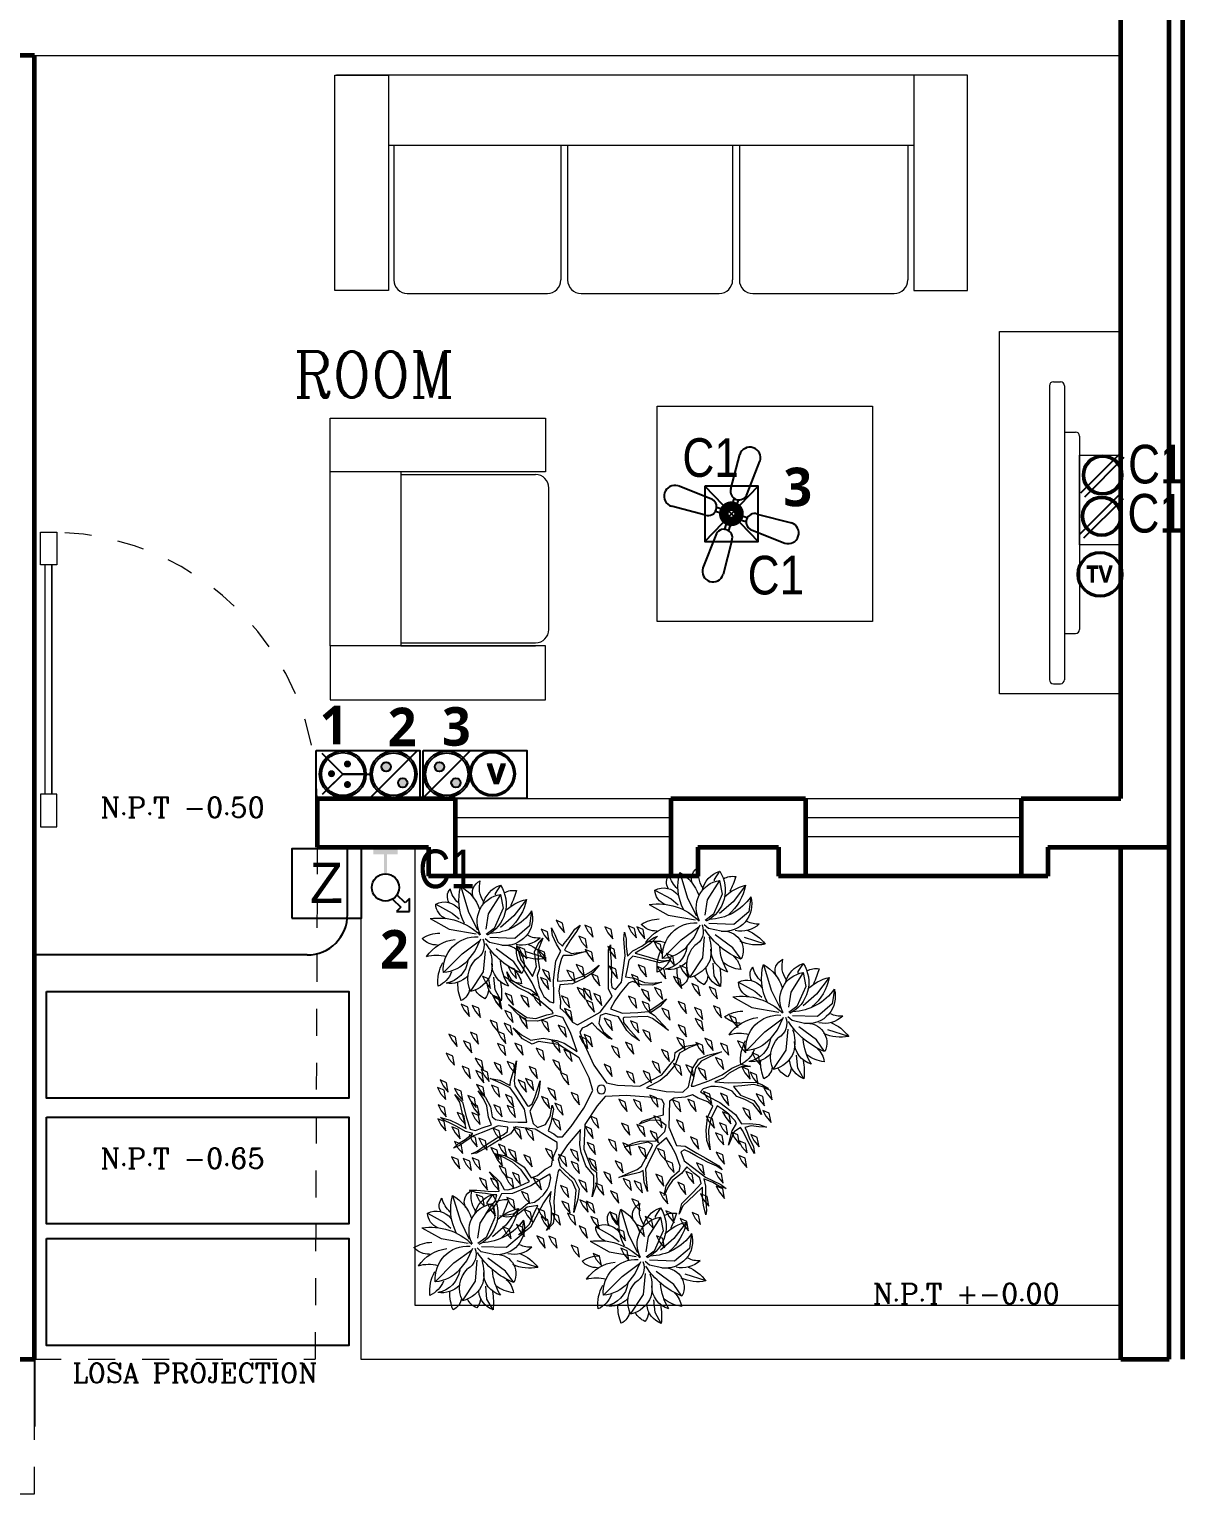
# Model space of a CAD drawing. Extents: x -111 to 1137, y -130 to 54.
# Drawn here: x 560.86 to 565.14, y -86.1 to -80.66 of the extents above; entities that cross this region are included whole.
import ezdxf
from ezdxf.enums import TextEntityAlignment as Align

# ---------------------------------------------------------------- set-up
doc = ezdxf.new("R2010")
doc.units = 0
doc.linetypes.add('DASHED2', pattern=[0.375, 0.25, -0.125])
doc.linetypes.add('HIDDEN', pattern=[0.375, 0.25, -0.125])
doc.layers.get('0').update_dxf_attribs({"lineweight": 0})
for name, color, linetype, lineweight in [('ARBOLES', 94, 'Continuous', 5), ('HID', 20, 'Continuous', 0), ('JARDIN', 3, 'Continuous', 0), ('Mobiliario', 1, 'Continuous', 13), ('Muro div', 150, 'Continuous', 18), ('muros', 5, 'Continuous', 60), ('MUROS BAJOS', 42, 'Continuous', 18), ('PUERTAS', 1, 'Continuous', 9), ('VENTANAS', 4, 'Continuous', 9)]:
    doc.layers.add(name, color=color, linetype=linetype, lineweight=lineweight)
for name, color, linetype in [('ELECTRICA', 3, 'Continuous'), ('Escaleras', 17, 'Continuous'), ('IL-PLAFOND', 10, 'Continuous'), ('TEXTO', 164, 'Continuous')]:
    doc.layers.add(name, color=color, linetype=linetype)
doc.styles.add('COMPLEX', font='complex.shx', dxfattribs={"height": 0.25})

# ---------------------------------------------------------------- blocks, each defined once
blk = doc.blocks.new('Arbp1')
at = {"color": 0}
for p, q in [((-0.34, 1.326), (0.008, 0.801)), ((0.318, 1.282), (0.286, 0.94)), ((0.482, 1.573), (0.318, 1.282)), ((-1.071, 0.819), (-0.568, 0.313)), ((0.008, 0.801), (0.058, 0.237)), ((1.039, 0.839), (0.818, 0.529)), ((-0.416, 0.497), (-0.226, 0.256)), ((0.818, 0.529), (0.343, 0.18)), ((1.685, 0.434), (1.128, 0.256)), ((-0.568, 0.313), (-0.1, -0.035)), ((-0.226, 0.256), (-0.062, -0.085)), ((0.166, 0.01), (0.05, -0.09)), ((0.501, 0.086), (0.166, 0.01)), ((-1.429, -0.63), (-0.916, -0.345)), ((-0.916, -0.345), (-0.188, -0.218)), ((-0.397, -0.807), (-0.157, -0.326)), ((0.128, -0.756), (0.065, -0.351)), ((0.293, -0.37), (0.075, -0.207)), ((0.843, -0.098), (0.172, -0.123)), ((0.533, -0.908), (0.293, -0.37)), ((0.824, -0.705), (0.463, -0.389)), ((1.242, -0.44), (0.843, -0.098)), ((-1.277, -1.022), (-0.84, -0.781)), ((-0.84, -0.781), (-0.65, -0.623)), ((0.463, -1.281), (0.128, -0.756)), ((1.16, -1.148), (0.824, -0.705)), ((1.299, -0.838), (1.242, -0.44)), ((-0.606, -1.496), (-0.397, -0.807)), ((0.463, -1.281), (0.533, -0.908)), ((0.318, -1.307), (0.318, -1.269)), ((0.463, -1.528), (0.318, -1.307))]:
    blk.add_line(p, q, dxfattribs=at)
for centre, radius, start, end in [((-0.152, 1.066), 1.068, 173.6145, 209.2154), ((-1.513, 0.539), 0.712, 21.303, 65.1296), ((0.475, 1.129), 1.155, 157.3939, 181.8645), ((-0.77, 1.209), 0.405, 6.5682, 63.7065), ((0.343, 0.994), 0.759, 154.1141, 223.5576), ((-0.512, 0.576), 0.769, 21.4667, 77.1074), ((0.265, 1.028), 0.54, 114.3119, 151.5503), ((-0.246, 1.259), 0.389, 2.0595, 42.0235), ((0.68, 1.021), 0.586, 109.7066, 174.946), ((0.858, 0.576), 0.629, 105.9729, 180.8659), ((-1.245, 1.392), 1.737, 349.6196, 5.9716), ((1.899, 0.409), 1.438, 147.5471, 176.2239), ((-0.189, 0.742), 0.885, 175.07, 273.3834), ((-1.15, -0.169), 0.991, 42.2277, 85.4292), ((-0.894, 0.451), 0.662, 44.4847, 99.0338), ((-1.118, 0.407), 0.708, 7.2938, 80.2697), ((1.819, -1.099), 2.089, 111.9097, 147.1184), ((-0.888, 0.597), 1.123, 341.7639, 13.4383), ((0.574, 0.603), 0.522, 262.0401, 26.8802), ((1.162, 0.111), 1.015, 97.6537, 126.4923), ((0.433, 1.199), 0.6, 312.3754, 352.118), ((-0.416, 0.084), 0.44, 337.0586, 61.7462), ((1.467, -0.642), 1.097, 78.5401, 114.3708), ((0.762, 1.126), 1.154, 292.5208, 323.1202), ((-1.244, -0.461), 0.54, 88.1586, 137.8273), ((-1.251, 1.242), 0.895, 252.2478, 286.3777), ((-0.633, 1), 1.08, 214.4537, 263.3463), ((0.593, -0.641), 0.732, 344.3826, 97.204), ((1.033, -0.643), 0.726, 47.1984, 102.0961), ((-1.148, 0.671), 0.915, 237.2203, 269.0906), ((-1.192, 0.909), 1.557, 261.2416, 315.0942), ((0.572, -0.552), 0.737, 151.2618, 261.515), ((-0.324, -1.019), 0.938, 327.0953, 63.0889), ((0.133, -1.651), 1.421, 34.8925, 87.8945), ((-0.234, -1.432), 1.423, 11.5068, 49.0692), ((1.47, -0.676), 0.568, 84.2671, 117.929), ((-0.842, -1.035), 0.435, 111.0384, 178.238), ((0.727, -1.126), 1.384, 152.9279, 195.5125), ((-1.046, -0.583), 0.496, 242.2497, 322.8041), ((-0.657, -1.226), 0.308, 147.3149, 220.5722), ((-0.142, -1.619), 0.772, 132.9991, 165.6347), ((-1.151, -0.532), 1.108, 299.4481, 341.5272), ((0.549, -1.461), 0.655, 145.6723, 196.0449), ((0.694, -0.843), 0.723, 192.7836, 251.4109), ((1.43, 0.027), 1.206, 225.4102, 257.0209), ((-1.97, -2.268), 2.997, 17.1765, 25.4965), ((0.052, -1.326), 0.343, 154.7951, 247.1735), ((0.808, -0.898), 0.492, 240.3475, 280.0283)]:
    blk.add_arc(centre, radius, start, end, dxfattribs=at)
blk = doc.blocks.new('ARBOL')
at = {"layer": 'JARDIN', "color": 8}
for points in [[(-0.077, 0.065), (-0.196, 0.011), (-0.449, -0.061), (-0.73, 0.014), (-0.913, 0.162), (-0.94, 0.237), (-1.063, 0.28), (-1.231, 0.273), (-1.106, 0.256), (-0.987, 0.218), (-0.906, 0.093), (-0.776, -0.004), (-0.694, -0.047), (-0.52, -0.094), (-0.737, -0.186), (-0.927, -0.239), (-1.003, -0.193), (-1.065, -0.057), (-1.095, 0.008), (-1.189, 0.101), (-1.308, 0.123), (-1.472, 0.126), (-1.335, 0.099), (-1.213, 0.071), (-1.132, 0.003), (-1.077, -0.121), (-1.038, -0.189), (-1.066, -0.197), (-1.252, -0.173), (-1.419, -0.138), (-1.546, -0.089), (-1.665, -0.067), (-1.767, -0.118), (-1.667, -0.094), (-1.618, -0.106), (-1.504, -0.14), (-1.426, -0.183), (-1.317, -0.202), (-1.317, -0.202), (-1.47, -0.249), (-1.787, -0.309), (-1.851, -0.351), (-1.914, -0.416), (-1.865, -0.387), (-1.757, -0.333), (-1.618, -0.318), (-1.521, -0.303), (-1.521, -0.303), (-1.577, -0.418), (-1.717, -0.515), (-1.759, -0.613), (-1.77, -0.693), (-1.7, -0.55), (-1.615, -0.48), (-1.532, -0.425), (-1.494, -0.351), (-1.434, -0.311), (-1.379, -0.279), (-1.311, -0.256), (-1.261, -0.243), (-1.165, -0.253), (-1.127, -0.278), (-1.206, -0.351), (-1.323, -0.452), (-1.472, -0.628), (-1.516, -0.751), (-1.613, -0.766), (-1.716, -0.801), (-1.792, -0.851), (-1.708, -0.829), (-1.62, -0.798), (-1.545, -0.8), (-1.555, -0.839), (-1.569, -0.929), (-1.594, -1.042), (-1.589, -1.121), (-1.562, -1.04), (-1.532, -0.908), (-1.511, -0.83), (-1.495, -0.788), (-1.41, -0.823), (-1.314, -0.96), (-1.391, -0.807), (-1.46, -0.735), (-1.449, -0.696), (-1.394, -0.607), (-1.331, -0.534), (-1.282, -0.481), (-1.178, -0.613), (-1.124, -0.739), (-1.1, -0.851), (-1.09, -0.968), (-1.076, -0.851), (-1.097, -0.731), (-1.141, -0.592), (-1.234, -0.473), (-1.187, -0.413), (-1.086, -0.347), (-1.028, -0.291), (-0.939, -0.3), (-0.81, -0.286), (-0.748, -0.308), (-0.677, -0.602), (-0.717, -0.83), (-0.813, -0.862), (-0.931, -0.97), (-1.021, -1.051), (-1.151, -1.171), (-1.176, -1.226), (-1.125, -1.172), (-1.028, -1.1), (-0.913, -1.001), (-0.85, -0.94), (-0.798, -0.902), (-0.75, -0.915), (-0.767, -1.027), (-0.857, -1.135), (-0.966, -1.268), (-1.123, -1.392), (-1.176, -1.449), (-1.106, -1.409), (-1.036, -1.349), (-0.944, -1.284), (-0.947, -1.37), (-0.919, -1.487), (-0.908, -1.557), (-0.895, -1.654), (-0.877, -1.701), (-0.872, -1.583), (-0.883, -1.492), (-0.909, -1.376), (-0.797, -1.442), (-0.636, -1.537), (-0.571, -1.622), (-0.629, -1.508), (-0.788, -1.408), (-0.903, -1.33), (-0.901, -1.263), (-0.848, -1.197), (-0.78, -1.103), (-0.703, -1.166), (-0.582, -1.222), (-0.515, -1.285), (-0.448, -1.371), (-0.497, -1.268), (-0.582, -1.18), (-0.687, -1.125), (-0.705, -1.077), (-0.686, -0.927), (-0.657, -0.82), (-0.624, -0.719), (-0.49, -0.788), (-0.374, -0.927), (-0.302, -1.025), (-0.282, -1.144), (-0.267, -1.283), (-0.252, -1.168), (-0.273, -1.033), (-0.224, -1.046), (-0.075, -1.049), (0.024, -1.05), (-0.098, -1.027), (-0.207, -1.006), (-0.263, -0.978), (-0.338, -0.89), (-0.441, -0.769), (-0.442, -0.754), (-0.403, -0.723), (-0.323, -0.718), (-0.117, -0.716), (-0.223, -0.693), (-0.308, -0.687), (-0.491, -0.725), (-0.531, -0.698), (-0.62, -0.643), (-0.649, -0.578), (-0.587, -0.502), (-0.482, -0.476), (-0.346, -0.494), (-0.386, -0.467), (-0.55, -0.449), (-0.647, -0.449), (-0.661, -0.377), (-0.682, -0.323), (-0.665, -0.268), (-0.519, -0.208), (-0.27, -0.13), (-0.026, -0.089), (0.088, -0.175), (0.277, -0.358), (0.353, -0.639), (0.316, -0.872), (0.265, -0.933), (0.289, -1.061), (0.379, -1.203), (0.332, -1.086), (0.304, -0.964), (0.373, -0.831), (0.392, -0.67), (0.388, -0.578), (0.341, -0.403), (0.53, -0.545), (0.671, -0.683), (0.668, -0.772), (0.582, -0.894), (0.54, -0.952), (0.507, -1.08), (0.548, -1.194), (0.627, -1.338), (0.582, -1.206), (0.545, -1.086), (0.564, -0.982), (0.643, -0.873), (0.682, -0.805), (0.703, -0.825), (0.776, -0.998), (0.829, -1.16), (0.85, -1.295), (0.891, -1.408), (0.985, -1.471), (0.915, -1.396), (0.901, -1.349), (0.874, -1.233), (0.872, -1.144), (0.833, -1.04), (0.833, -1.04), (0.951, -1.148), (1.162, -1.393), (1.229, -1.427), (1.317, -1.45), (1.268, -1.421), (1.167, -1.355), (1.085, -1.242), (1.023, -1.165), (1.023, -1.165), (1.15, -1.157), (1.305, -1.23), (1.41, -1.217), (1.485, -1.187), (1.327, -1.197), (1.223, -1.158), (1.134, -1.115), (1.051, -1.119), (0.986, -1.087), (0.931, -1.055), (0.877, -1.007), (0.841, -0.97), (0.802, -0.882), (0.805, -0.837), (0.907, -0.869), (1.053, -0.92), (1.28, -0.961), (1.408, -0.937), (1.47, -1.014), (1.552, -1.086), (1.633, -1.126), (1.572, -1.065), (1.501, -1.004), (1.465, -0.938), (1.504, -0.927), (1.589, -0.894), (1.699, -0.859), (1.765, -0.816), (1.681, -0.833), (1.552, -0.873), (1.474, -0.894), (1.429, -0.9), (1.418, -0.81), (1.488, -0.658), (1.394, -0.801), (1.366, -0.897), (1.327, -0.907), (1.223, -0.904), (1.128, -0.886), (1.058, -0.87), (1.12, -0.713), (1.202, -0.604), (1.287, -0.527), (1.384, -0.46), (1.275, -0.506), (1.182, -0.585), (1.083, -0.692), (1.027, -0.832), (0.951, -0.821), (0.844, -0.767), (0.766, -0.745), (0.729, -0.663), (0.653, -0.558), (0.641, -0.494), (0.86, -0.285), (1.078, -0.206), (1.153, -0.274), (1.306, -0.321), (1.421, -0.358), (1.589, -0.411), (1.65, -0.405), (1.578, -0.388), (1.466, -0.34), (1.323, -0.29), (1.239, -0.266), (1.18, -0.24), (1.167, -0.192), (1.273, -0.15), (1.411, -0.175), (1.581, -0.202), (1.767, -0.276), (1.843, -0.294), (1.773, -0.253), (1.687, -0.223), (1.584, -0.176), (1.66, -0.135), (1.748, -0.052), (1.803, -0.008), (1.88, 0.052), (1.912, 0.091), (1.807, 0.037), (1.734, -0.019), (1.646, -0.1), (1.648, 0.03), (1.649, 0.218), (1.69, 0.317), (1.62, 0.209), (1.614, 0.022), (1.603, -0.117), (1.544, -0.148), (1.461, -0.135), (1.345, -0.124), (1.362, -0.026), (1.35, 0.107), (1.37, 0.196), (1.412, 0.298), (1.347, 0.204), (1.313, 0.086), (1.318, -0.032), (1.286, -0.072), (1.146, -0.13), (1.039, -0.159), (0.935, -0.181), (0.928, -0.03), (0.99, 0.14), (1.038, 0.251), (1.132, 0.328), (1.245, 0.41), (1.137, 0.366), (1.031, 0.28), (1.018, 0.329), (0.946, 0.46), (0.897, 0.546), (0.938, 0.429), (0.975, 0.323), (0.979, 0.261), (0.94, 0.152), (0.887, 0.003), (0.874, -0.006), (0.827, 0.013), (0.783, 0.079), (0.678, 0.257), (0.712, 0.153), (0.749, 0.077), (0.873, -0.063), (0.87, -0.111), (0.867, -0.215), (0.826, -0.273), (0.728, -0.258), (0.653, -0.179), (0.601, -0.053), (0.598, -0.101), (0.664, -0.252), (0.713, -0.336), (0.657, -0.384), (0.621, -0.429), (0.565, -0.442), (0.44, -0.346), (0.247, -0.169), (0.1, 0.011), (0.108, 0.164), (0.171, 0.419), (0.377, 0.625), (0.597, 0.71), (0.675, 0.696), (0.774, 0.781), (0.853, 0.93), (0.774, 0.83), (0.682, 0.745), (0.533, 0.738), (0.384, 0.674), (0.306, 0.625), (0.179, 0.497), (0.207, 0.731), (0.257, 0.923), (0.335, 0.965), (0.484, 0.951), (0.555, 0.944), (0.682, 0.979), (0.76, 1.071), (0.845, 1.212), (0.753, 1.107), (0.668, 1.015), (0.569, 0.979), (0.434, 0.993), (0.356, 0.993), (0.363, 1.022), (0.477, 1.171), (0.59, 1.298), (0.696, 1.383), (0.774, 1.475), (0.782, 1.589), (0.752, 1.491), (0.718, 1.454), (0.631, 1.373), (0.555, 1.327), (0.484, 1.242), (0.484, 1.242), (0.519, 1.398), (0.625, 1.702), (0.622, 1.778), (0.597, 1.865), (0.597, 1.809), (0.59, 1.688), (0.533, 1.561), (0.498, 1.468), (0.498, 1.468), (0.427, 1.575), (0.413, 1.745), (0.349, 1.83), (0.285, 1.88), (0.373, 1.748), (0.391, 1.639), (0.398, 1.539), (0.443, 1.47), (0.448, 1.398), (0.448, 1.334), (0.434, 1.263), (0.42, 1.213), (0.363, 1.135), (0.323, 1.115), (0.299, 1.22), (0.27, 1.372), (0.193, 1.589), (0.108, 1.688), (0.143, 1.78), (0.164, 1.887), (0.159, 1.978), (0.136, 1.894), (0.119, 1.802), (0.079, 1.738), (0.051, 1.766), (-0.02, 1.823), (-0.105, 1.901), (-0.176, 1.936), (-0.119, 1.872), (-0.02, 1.78), (0.037, 1.724), (0.065, 1.688), (-0.007, 1.633), (-0.174, 1.618), (-0.003, 1.608), (0.093, 1.631), (0.122, 1.603), (0.171, 1.511), (0.204, 1.42), (0.225, 1.351), (0.058, 1.327), (-0.078, 1.343), (-0.187, 1.378), (-0.293, 1.428), (-0.199, 1.357), (-0.085, 1.316), (0.058, 1.284), (0.207, 1.305), (0.235, 1.234), (0.242, 1.114), (0.262, 1.036), (0.21, 0.963), (0.157, 0.845), (0.108, 0.802), (-0.183, 0.887), (-0.361, 1.036), (-0.339, 1.135), (-0.375, 1.291), (-0.4, 1.409), (-0.439, 1.582), (-0.474, 1.631), (-0.453, 1.561), (-0.439, 1.44), (-0.41, 1.291), (-0.389, 1.206), (-0.382, 1.142), (-0.417, 1.107), (-0.506, 1.178), (-0.554, 1.309), (-0.615, 1.47), (-0.644, 1.668), (-0.667, 1.743), (-0.667, 1.662), (-0.65, 1.572), (-0.64, 1.46), (-0.713, 1.505), (-0.829, 1.539), (-0.895, 1.565), (-0.985, 1.602), (-1.035, 1.61), (-0.935, 1.546), (-0.85, 1.511), (-0.737, 1.475), (-0.85, 1.412), (-1.013, 1.32), (-1.12, 1.305), (-0.991, 1.299), (-0.826, 1.387), (-0.701, 1.447), (-0.643, 1.411), (-0.613, 1.333), (-0.565, 1.227), (-0.659, 1.192), (-0.767, 1.115), (-0.855, 1.088), (-0.964, 1.074), (-0.85, 1.064), (-0.731, 1.094), (-0.631, 1.157), (-0.581, 1.149), (-0.46, 1.057), (-0.382, 0.979), (-0.311, 0.9), (-0.438, 0.819), (-0.616, 0.788), (-0.737, 0.774), (-0.85, 0.816), (-0.978, 0.873), (-0.886, 0.802), (-0.758, 0.752), (-0.793, 0.717), (-0.871, 0.589), (-0.921, 0.504), (-0.84, 0.598), (-0.767, 0.683), (-0.715, 0.717), (-0.602, 0.738), (-0.446, 0.767), (-0.432, 0.76), (-0.424, 0.71), (-0.46, 0.639), (-0.562, 0.459), (-0.488, 0.54), (-0.441, 0.61), (-0.382, 0.788), (-0.339, 0.809), (-0.247, 0.859), (-0.176, 0.852), (-0.141, 0.76), (-0.171, 0.655), (-0.254, 0.547), (-0.212, 0.568), (-0.114, 0.701), (-0.065, 0.785), (0.004, 0.761), (0.062, 0.752), (0.101, 0.71), (0.079, 0.554), (0.022, 0.299)], [(-0.294, 1.765), (-0.298, 1.876), (-0.23, 1.924), (-0.25, 1.848)], [(0.022, 1.893), (0.018, 2.004), (0.086, 2.052), (0.066, 1.976)], [(0.217, 1.829), (0.213, 1.94), (0.28, 1.988), (0.26, 1.912)], [(-0.884, 1.613), (-0.888, 1.725), (-0.82, 1.773), (-0.84, 1.697)], [(-0.788, 1.645), (-0.792, 1.757), (-0.725, 1.804), (-0.745, 1.729)], [(-0.517, 1.693), (-0.521, 1.805), (-0.454, 1.852), (-0.473, 1.777)], [(-0.198, 1.653), (-0.202, 1.765), (-0.134, 1.812), (-0.154, 1.737)], [(0.304, 1.605), (0.3, 1.717), (0.368, 1.765), (0.348, 1.689)], [(0.52, 1.685), (0.516, 1.797), (0.583, 1.844), (0.563, 1.769)], [(-1.044, 1.398), (-1.048, 1.51), (-0.98, 1.557), (-1, 1.482)], [(-0.501, 1.462), (-0.505, 1.573), (-0.438, 1.621), (-0.458, 1.546)], [(-0.238, 1.486), (-0.242, 1.597), (-0.174, 1.645), (-0.194, 1.569)], [(0.687, 1.486), (0.683, 1.597), (0.751, 1.645), (0.731, 1.569)], [(1.009, 1.44), (1.005, 1.552), (1.072, 1.6), (1.052, 1.524)], [(-1.155, 1.231), (-1.159, 1.342), (-1.092, 1.39), (-1.112, 1.314)], [(-0.469, 1.231), (-0.473, 1.342), (-0.406, 1.39), (-0.426, 1.314)], [(-0.095, 1.334), (-0.099, 1.446), (-0.031, 1.494), (-0.051, 1.418)], [(0.025, 1.295), (0.021, 1.406), (0.089, 1.454), (0.069, 1.378)], [(0.304, 1.366), (0.3, 1.478), (0.368, 1.526), (0.348, 1.45)], [(0.344, 1.279), (0.34, 1.39), (0.408, 1.438), (0.388, 1.362)], [(-1.279, 1.061), (-1.283, 1.173), (-1.215, 1.22), (-1.235, 1.145)], [(-1.02, 1.103), (-1.024, 1.215), (-0.956, 1.263), (-0.976, 1.187)], [(-0.804, 1.175), (-0.808, 1.286), (-0.741, 1.334), (-0.761, 1.259)], [(-0.701, 1.079), (-0.705, 1.191), (-0.637, 1.239), (-0.657, 1.163)], [(-0.246, 1.191), (-0.25, 1.302), (-0.182, 1.35), (-0.202, 1.275)], [(-0.118, 1.047), (-0.122, 1.159), (-0.055, 1.207), (-0.075, 1.131)], [(-0.047, 1.071), (-0.051, 1.183), (0.017, 1.231), (-0.003, 1.155)], [(0.48, 1.111), (0.476, 1.223), (0.544, 1.27), (0.524, 1.195)], [(0.615, 1.127), (0.611, 1.239), (0.679, 1.286), (0.659, 1.211)], [(0.791, 1.191), (0.787, 1.302), (0.855, 1.35), (0.835, 1.275)], [(0.934, 1.175), (0.93, 1.286), (0.998, 1.334), (0.978, 1.259)], [(0.942, 1.199), (0.938, 1.31), (1.006, 1.358), (0.986, 1.283)], [(1.198, 1.131), (1.194, 1.242), (1.262, 1.29), (1.242, 1.215)], [(1.321, 1.174), (1.317, 1.285), (1.384, 1.333), (1.365, 1.257)], [(-1.179, 0.951), (-1.183, 1.063), (-1.115, 1.111), (-1.135, 1.035)], [(-0.932, 0.872), (-0.936, 0.984), (-0.868, 1.031), (-0.888, 0.956)], [(-0.781, 0.888), (-0.785, 1), (-0.717, 1.047), (-0.737, 0.972)], [(-0.222, 0.96), (-0.226, 1.071), (-0.158, 1.119), (-0.178, 1.043)], [(-0.118, 0.904), (-0.122, 1.015), (-0.055, 1.063), (-0.075, 0.988)], [(0.153, 1.016), (0.149, 1.127), (0.216, 1.175), (0.197, 1.099)], [(0.687, 0.888), (0.683, 1), (0.751, 1.047), (0.731, 0.972)], [(0.839, 0.992), (0.835, 1.103), (0.902, 1.151), (0.883, 1.075)], [(1.03, 0.92), (1.026, 1.031), (1.094, 1.079), (1.074, 1.004)], [(-1.559, 0.742), (-1.563, 0.853), (-1.495, 0.901), (-1.515, 0.825)], [(-1.369, 0.822), (-1.373, 0.933), (-1.305, 0.981), (-1.325, 0.905)], [(-0.757, 0.745), (-0.761, 0.856), (-0.693, 0.904), (-0.713, 0.828)], [(-0.613, 0.84), (-0.617, 0.952), (-0.549, 0.999), (-0.569, 0.924)], [(0.153, 0.864), (0.149, 0.976), (0.216, 1.023), (0.197, 0.948)], [(0.448, 0.792), (0.444, 0.904), (0.512, 0.952), (0.492, 0.876)], [(0.879, 0.848), (0.875, 0.96), (0.942, 1.007), (0.922, 0.932)], [(0.974, 0.769), (0.97, 0.88), (1.038, 0.928), (1.018, 0.852)], [(1.288, 0.831), (1.284, 0.943), (1.352, 0.991), (1.332, 0.915)], [(1.388, 0.752), (1.384, 0.863), (1.452, 0.911), (1.432, 0.835)], [(1.538, 0.862), (1.534, 0.973), (1.602, 1.021), (1.582, 0.945)], [(-1.339, 0.542), (-1.343, 0.654), (-1.275, 0.701), (-1.295, 0.626)], [(-1.169, 0.652), (-1.173, 0.763), (-1.105, 0.811), (-1.125, 0.735)], [(-0.964, 0.617), (-0.968, 0.729), (-0.9, 0.776), (-0.92, 0.701)], [(-0.573, 0.553), (-0.577, 0.665), (-0.509, 0.713), (-0.529, 0.637)], [(-0.278, 0.649), (-0.282, 0.76), (-0.214, 0.808), (-0.234, 0.733)], [(0.264, 0.689), (0.26, 0.8), (0.328, 0.848), (0.308, 0.772)], [(0.376, 0.529), (0.372, 0.641), (0.44, 0.689), (0.42, 0.613)], [(0.807, 0.593), (0.803, 0.705), (0.871, 0.752), (0.851, 0.677)], [(1.006, 0.633), (1.002, 0.744), (1.07, 0.792), (1.05, 0.717)], [(1.618, 0.652), (1.614, 0.763), (1.682, 0.811), (1.662, 0.735)], [(-1.718, 0.362), (-1.722, 0.474), (-1.655, 0.522), (-1.675, 0.446)], [(-1.559, 0.512), (-1.563, 0.624), (-1.495, 0.671), (-1.515, 0.596)], [(-1.319, 0.412), (-1.323, 0.524), (-1.255, 0.572), (-1.275, 0.496)], [(-1.108, 0.386), (-1.112, 0.497), (-1.044, 0.545), (-1.064, 0.47)], [(-0.693, 0.418), (-0.697, 0.529), (-0.629, 0.577), (-0.649, 0.501)], [(-0.007, 0.513), (-0.011, 0.625), (0.057, 0.673), (0.037, 0.597)], [(0.049, 0.505), (0.045, 0.617), (0.113, 0.665), (0.093, 0.589)], [(0.264, 0.394), (0.26, 0.505), (0.328, 0.553), (0.308, 0.478)], [(0.575, 0.482), (0.571, 0.593), (0.639, 0.641), (0.619, 0.565)], [(0.942, 0.402), (0.938, 0.513), (1.006, 0.561), (0.986, 0.485)], [(1.094, 0.426), (1.09, 0.537), (1.158, 0.585), (1.138, 0.509)], [(1.261, 0.378), (1.257, 0.489), (1.325, 0.537), (1.305, 0.462)], [(1.298, 0.522), (1.294, 0.634), (1.362, 0.681), (1.342, 0.606)], [(1.325, 0.378), (1.321, 0.489), (1.389, 0.537), (1.369, 0.462)], [(1.468, 0.462), (1.464, 0.574), (1.532, 0.621), (1.512, 0.546)], [(1.758, 0.362), (1.754, 0.474), (1.821, 0.522), (1.802, 0.446)], [(-1.06, 0.242), (-1.064, 0.354), (-0.996, 0.402), (-1.016, 0.326)], [(-0.461, 0.322), (-0.465, 0.434), (-0.398, 0.481), (-0.418, 0.406)], [(-0.291, 0.315), (-0.295, 0.427), (-0.227, 0.474), (-0.247, 0.399)], [(0.416, 0.306), (0.412, 0.418), (0.48, 0.465), (0.46, 0.39)], [(0.703, 0.29), (0.699, 0.402), (0.767, 0.45), (0.747, 0.374)], [(1.349, 0.219), (1.345, 0.33), (1.413, 0.378), (1.393, 0.302)], [(1.612, 0.227), (1.608, 0.338), (1.676, 0.386), (1.656, 0.31)], [(1.804, 0.282), (1.8, 0.394), (1.868, 0.442), (1.848, 0.366)], [(-1.746, 0.051), (-1.75, 0.163), (-1.682, 0.21), (-1.702, 0.135)], [(-1.546, 0.067), (-1.55, 0.179), (-1.483, 0.226), (-1.502, 0.151)], [(-1.379, 0.163), (-1.383, 0.274), (-1.315, 0.322), (-1.335, 0.246)], [(-1.267, 0.139), (-1.271, 0.25), (-1.203, 0.298), (-1.223, 0.222)], [(-0.852, 0.147), (-0.856, 0.258), (-0.789, 0.306), (-0.808, 0.23)], [(-0.717, 0.035), (-0.721, 0.147), (-0.653, 0.195), (-0.673, 0.119)], [(-0.158, 0.123), (-0.162, 0.234), (-0.095, 0.282), (-0.115, 0.207)], [(0.36, 0.139), (0.356, 0.25), (0.424, 0.298), (0.404, 0.222)], [(0.775, 0.163), (0.771, 0.274), (0.839, 0.322), (0.819, 0.246)], [(0.863, 0.163), (0.859, 0.274), (0.926, 0.322), (0.906, 0.246)], [(1.046, 0.027), (1.042, 0.139), (1.11, 0.187), (1.09, 0.111)], [(1.182, 0.171), (1.178, 0.282), (1.245, 0.33), (1.226, 0.254)], [(1.461, 0.019), (1.457, 0.131), (1.525, 0.179), (1.505, 0.103)], [(1.477, 0.115), (1.473, 0.226), (1.541, 0.274), (1.521, 0.199)], [(1.844, 0.083), (1.84, 0.195), (1.907, 0.242), (1.888, 0.167)], [(-1.881, -0.124), (-1.885, -0.013), (-1.818, 0.035), (-1.837, -0.041)], [(-1.451, -0.084), (-1.455, 0.027), (-1.387, 0.075), (-1.407, -0.001)], [(-1.227, -0.156), (-1.231, -0.045), (-1.163, 0.003), (-1.183, -0.072)], [(-1.092, -0.092), (-1.096, 0.019), (-1.028, 0.067), (-1.048, -0.009)], [(-0.956, -0.044), (-0.96, 0.067), (-0.892, 0.115), (-0.912, 0.039)], [(-0.589, -0.052), (-0.593, 0.059), (-0.525, 0.107), (-0.545, 0.031)], [(-0.398, -0.013), (-0.402, 0.099), (-0.334, 0.147), (-0.354, 0.071)], [(0.289, -0.117), (0.285, -0.005), (0.353, 0.043), (0.333, -0.033)], [(0.544, -0.005), (0.54, 0.107), (0.607, 0.155), (0.587, 0.079)], [(0.639, -0.084), (0.635, 0.027), (0.703, 0.075), (0.683, -0.001)], [(1.054, -0.1), (1.05, 0.011), (1.118, 0.059), (1.098, -0.017)], [(1.206, -0.06), (1.202, 0.051), (1.269, 0.099), (1.249, 0.023)], [(1.477, -0.092), (1.473, 0.019), (1.541, 0.067), (1.521, -0.009)], [(1.644, -0.052), (1.64, 0.059), (1.708, 0.107), (1.688, 0.031)], [(1.884, -0.076), (1.88, 0.035), (1.947, 0.083), (1.927, 0.007)], [(-1.73, -0.26), (-1.734, -0.148), (-1.666, -0.1), (-1.686, -0.176)], [(-0.238, -0.315), (-0.242, -0.204), (-0.174, -0.156), (-0.194, -0.232)], [(0.504, -0.196), (0.5, -0.084), (0.567, -0.037), (0.548, -0.112)], [(1.277, -0.323), (1.273, -0.212), (1.341, -0.164), (1.321, -0.24)], [(1.74, -0.204), (1.736, -0.092), (1.804, -0.045), (1.784, -0.12)], [(-1.809, -0.339), (-1.813, -0.228), (-1.746, -0.18), (-1.766, -0.256)], [(-1.227, -0.443), (-1.231, -0.331), (-1.163, -0.284), (-1.183, -0.359)], [(-1.028, -0.491), (-1.032, -0.379), (-0.964, -0.332), (-0.984, -0.407)], [(-0.852, -0.459), (-0.856, -0.347), (-0.789, -0.3), (-0.808, -0.375)], [(-0.605, -0.347), (-0.609, -0.236), (-0.541, -0.188), (-0.561, -0.264)], [(-0.406, -0.355), (-0.41, -0.244), (-0.342, -0.196), (-0.362, -0.272)], [(0.129, -0.435), (0.125, -0.324), (0.193, -0.276), (0.173, -0.351)], [(0.567, -0.363), (0.564, -0.252), (0.631, -0.204), (0.611, -0.28)], [(0.903, -0.411), (0.899, -0.3), (0.966, -0.252), (0.946, -0.327)], [(1.038, -0.363), (1.034, -0.252), (1.102, -0.204), (1.082, -0.28)], [(1.461, -0.403), (1.457, -0.292), (1.525, -0.244), (1.505, -0.319)], [(1.565, -0.339), (1.561, -0.228), (1.628, -0.18), (1.608, -0.256)], [(1.748, -0.379), (1.744, -0.268), (1.812, -0.22), (1.792, -0.296)], [(-1.929, -0.555), (-1.933, -0.443), (-1.865, -0.395), (-1.885, -0.471)], [(-1.825, -0.602), (-1.829, -0.491), (-1.762, -0.443), (-1.782, -0.519)], [(-1.419, -0.507), (-1.423, -0.395), (-1.355, -0.347), (-1.375, -0.423)], [(-0.597, -0.594), (-0.601, -0.483), (-0.533, -0.435), (-0.553, -0.511)], [(-0.382, -0.65), (-0.386, -0.539), (-0.318, -0.491), (-0.338, -0.567)], [(-0.21, -0.596), (-0.214, -0.484), (-0.146, -0.437), (-0.166, -0.512)], [(0.217, -0.539), (0.213, -0.427), (0.28, -0.379), (0.26, -0.455)], [(1.15, -0.602), (1.146, -0.491), (1.214, -0.443), (1.194, -0.519)], [(1.253, -0.523), (1.249, -0.411), (1.317, -0.363), (1.297, -0.439)], [(1.325, -0.626), (1.321, -0.515), (1.389, -0.467), (1.369, -0.543)], [(1.349, -0.539), (1.345, -0.427), (1.413, -0.379), (1.393, -0.455)], [(1.588, -0.61), (1.584, -0.499), (1.652, -0.451), (1.632, -0.527)], [(1.692, -0.594), (1.688, -0.483), (1.756, -0.435), (1.736, -0.511)], [(1.82, -0.547), (1.816, -0.435), (1.884, -0.387), (1.864, -0.463)], [(-1.857, -0.81), (-1.861, -0.698), (-1.794, -0.65), (-1.814, -0.726)], [(-1.634, -0.73), (-1.638, -0.618), (-1.57, -0.571), (-1.59, -0.646)], [(-1.395, -0.722), (-1.399, -0.61), (-1.331, -0.563), (-1.351, -0.638)], [(-1.331, -0.841), (-1.335, -0.73), (-1.267, -0.682), (-1.287, -0.758)], [(-1.195, -0.73), (-1.199, -0.618), (-1.132, -0.571), (-1.151, -0.646)], [(-0.844, -0.698), (-0.848, -0.587), (-0.781, -0.539), (-0.8, -0.614)], [(-0.517, -0.754), (-0.521, -0.642), (-0.454, -0.595), (-0.473, -0.67)], [(-0.174, -0.826), (-0.178, -0.714), (-0.111, -0.666), (-0.13, -0.742)], [(-0.02, -0.745), (-0.024, -0.634), (0.043, -0.586), (0.024, -0.662)], [(0.232, -0.73), (0.229, -0.618), (0.296, -0.571), (0.276, -0.646)], [(0.44, -0.762), (0.436, -0.65), (0.504, -0.603), (0.484, -0.678)], [(0.591, -0.794), (0.587, -0.682), (0.655, -0.634), (0.635, -0.71)], [(0.727, -0.69), (0.723, -0.579), (0.791, -0.531), (0.771, -0.606)], [(0.99, -0.706), (0.986, -0.594), (1.054, -0.547), (1.034, -0.622)], [(1.301, -0.77), (1.297, -0.658), (1.365, -0.61), (1.345, -0.686)], [(-1.443, -0.977), (-1.447, -0.865), (-1.379, -0.818), (-1.399, -0.893)], [(-1.259, -0.945), (-1.263, -0.834), (-1.195, -0.786), (-1.215, -0.861)], [(-0.964, -0.929), (-0.968, -0.818), (-0.9, -0.77), (-0.92, -0.846)], [(-0.557, -0.977), (-0.561, -0.865), (-0.493, -0.818), (-0.513, -0.893)], [(-0.342, -0.905), (-0.346, -0.794), (-0.278, -0.746), (-0.298, -0.822)], [(-0.039, -1.009), (-0.043, -0.897), (0.025, -0.85), (0.005, -0.925)], [(0.256, -0.913), (0.252, -0.802), (0.32, -0.754), (0.3, -0.83)], [(0.464, -0.905), (0.46, -0.794), (0.528, -0.746), (0.508, -0.822)], [(0.942, -0.993), (0.938, -0.881), (1.006, -0.834), (0.986, -0.909)], [(1.166, -0.881), (1.162, -0.77), (1.229, -0.722), (1.21, -0.798)], [(1.253, -0.905), (1.249, -0.794), (1.317, -0.746), (1.297, -0.822)], [(1.429, -0.889), (1.425, -0.778), (1.493, -0.73), (1.473, -0.806)], [(1.557, -0.857), (1.553, -0.746), (1.62, -0.698), (1.6, -0.774)], [(-1.658, -1.057), (-1.662, -0.945), (-1.594, -0.897), (-1.614, -0.973)], [(-1.506, -1.097), (-1.51, -0.985), (-1.443, -0.937), (-1.463, -1.013)], [(-1.219, -1.168), (-1.223, -1.057), (-1.155, -1.009), (-1.175, -1.085)], [(-0.621, -1.136), (-0.625, -1.025), (-0.557, -0.977), (-0.577, -1.053)], [(0.12, -1.105), (0.116, -0.993), (0.183, -0.946), (0.163, -1.021)], [(0.424, -1.136), (0.42, -1.025), (0.488, -0.977), (0.468, -1.053)], [(0.647, -1.152), (0.643, -1.041), (0.711, -0.993), (0.691, -1.069)], [(1.11, -1.12), (1.106, -1.009), (1.174, -0.961), (1.154, -1.037)], [(1.293, -1.152), (1.289, -1.041), (1.357, -0.993), (1.337, -1.069)], [(1.533, -1.176), (1.529, -1.065), (1.596, -1.017), (1.576, -1.093)], [(1.636, -1.041), (1.632, -0.929), (1.7, -0.881), (1.68, -0.957)], [(-1.466, -1.264), (-1.47, -1.152), (-1.403, -1.105), (-1.423, -1.18)], [(-0.964, -1.24), (-0.968, -1.128), (-0.9, -1.081), (-0.92, -1.156)], [(-0.82, -1.312), (-0.824, -1.2), (-0.757, -1.152), (-0.777, -1.228)], [(-0.469, -1.264), (-0.473, -1.152), (-0.406, -1.105), (-0.426, -1.18)], [(-0.206, -1.288), (-0.21, -1.176), (-0.142, -1.129), (-0.162, -1.204)], [(-0.087, -1.232), (-0.091, -1.121), (-0.023, -1.073), (-0.043, -1.148)], [(0.089, -1.344), (0.085, -1.232), (0.153, -1.184), (0.133, -1.26)], [(0.24, -1.216), (0.236, -1.105), (0.304, -1.057), (0.284, -1.132)], [(0.671, -1.336), (0.667, -1.224), (0.735, -1.176), (0.715, -1.252)], [(0.966, -1.36), (0.962, -1.248), (1.03, -1.2), (1.01, -1.276)], [(1.126, -1.336), (1.122, -1.224), (1.19, -1.176), (1.17, -1.252)], [(-1.155, -1.383), (-1.159, -1.272), (-1.092, -1.224), (-1.112, -1.3)], [(-0.701, -1.415), (-0.705, -1.304), (-0.637, -1.256), (-0.657, -1.332)], [(-0.469, -1.479), (-0.473, -1.368), (-0.406, -1.32), (-0.426, -1.395)], [(-0.134, -1.487), (-0.138, -1.376), (-0.071, -1.328), (-0.091, -1.403)], [(0.392, -1.399), (0.388, -1.288), (0.456, -1.24), (0.436, -1.316)], [(0.464, -1.367), (0.46, -1.256), (0.528, -1.208), (0.508, -1.284)], [(0.639, -1.487), (0.635, -1.376), (0.703, -1.328), (0.683, -1.403)], [(0.815, -1.447), (0.811, -1.336), (0.879, -1.288), (0.859, -1.364)], [(0.95, -1.463), (0.946, -1.352), (1.014, -1.304), (0.994, -1.38)], [(1.253, -1.487), (1.249, -1.376), (1.317, -1.328), (1.297, -1.403)], [(1.413, -1.479), (1.409, -1.368), (1.477, -1.32), (1.457, -1.395)], [(-1.131, -1.559), (-1.135, -1.447), (-1.068, -1.4), (-1.088, -1.475)], [(-0.932, -1.607), (-0.936, -1.495), (-0.868, -1.447), (-0.888, -1.523)], [(0.15, -1.584), (0.146, -1.472), (0.213, -1.425), (0.193, -1.5)], [(0.379, -1.584), (0.375, -1.472), (0.443, -1.425), (0.423, -1.5)], [(0.539, -1.664), (0.535, -1.552), (0.603, -1.504), (0.583, -1.58)], [(0.91, -1.702), (0.906, -1.591), (0.974, -1.543), (0.954, -1.619)], [(1.046, -1.67), (1.042, -1.559), (1.11, -1.511), (1.09, -1.587)], [(-0.788, -1.798), (-0.792, -1.686), (-0.725, -1.639), (-0.745, -1.714)], [(-0.637, -1.838), (-0.641, -1.726), (-0.573, -1.678), (-0.593, -1.754)], [(-0.493, -1.71), (-0.497, -1.599), (-0.43, -1.551), (-0.45, -1.627)], [(-0.24, -1.724), (-0.244, -1.612), (-0.176, -1.564), (-0.196, -1.64)], [(-0.12, -1.793), (-0.124, -1.682), (-0.056, -1.634), (-0.076, -1.71)], [(0.11, -1.793), (0.106, -1.682), (0.173, -1.634), (0.153, -1.71)], [(0.679, -1.863), (0.675, -1.752), (0.743, -1.704), (0.723, -1.78)], [(-0.32, -1.973), (-0.324, -1.862), (-0.256, -1.814), (-0.276, -1.889)], [(0.12, -2.023), (0.116, -1.912), (0.183, -1.864), (0.163, -1.939)], [(0.449, -2.013), (0.445, -1.902), (0.513, -1.854), (0.493, -1.929)]]:
    blk.add_lwpolyline(points, close=True, dxfattribs=at)
blk.add_circle((0, 0), 0.05, dxfattribs=at)
blk = doc.blocks.new('C02')
for p, q in [((-0.95, -0.779), (0.779, 0.95)), ((-0.779, -0.95), (0.95, 0.779))]:
    blk.add_line(p, q)
for radius in [0.871, 0.798]:
    blk.add_circle((0, 0), radius)
blk = doc.blocks.new('A$C617451FE')
at = {"layer": 'IL-PLAFOND', "ltscale": 0.25}
for p, q in [((0, 0.2062), (0.1976, 0)), ((0, 0), (0.1976, 0.2062))]:
    blk.add_line(p, q, dxfattribs=at)
at = {"layer": 'IL-PLAFOND'}
blk.add_lwpolyline([(0, 0.2062), (0, 0), (0.1976, 0), (0.1976, 0.2062)], close=True, dxfattribs=at)
at = {"layer": 'IL-PLAFOND', "color": 52, "const_width": 0.0564, "flags": 128}
blk.add_lwpolyline([(0.0809, 0.1031, 1), (0.1166, 0.1031, 1)], format="xyb", close=True, dxfattribs=at)
at = {"layer": 'IL-PLAFOND', "ltscale": 0.25}
blk.add_circle((0.0988, 0.1031), 0.037, dxfattribs=at)
blk = doc.blocks.new('PQ-12')
for p, q in [((-0.0022, 0.1024), (0.033, 0.2376)), ((0.062, 0.0816), (0.1132, 0.2115)), ((-0.0816, 0.062), (-0.2115, 0.1132)), ((0.0017, 0.0323), (0.0115, 0.0625)), ((-0.1024, -0.0022), (-0.2376, 0.033)), ((-0.0323, 0.0017), (-0.0625, 0.0115)), ((-0.0271, 0.0177), (-0.0573, 0.0275)), ((0.0177, 0.0271), (0.0275, 0.0573)), ((0.1024, 0.0022), (0.2376, -0.033)), ((-0.0177, -0.0271), (-0.0275, -0.0573)), ((-0.0017, -0.0323), (-0.0115, -0.0625)), ((0.0271, -0.0177), (0.0573, -0.0275)), ((0.0323, -0.0017), (0.0625, -0.0115)), ((-0.062, -0.0816), (-0.1132, -0.2115)), ((0.0022, -0.1024), (-0.033, -0.2376)), ((0.0816, -0.062), (0.2115, -0.1132))]:
    blk.add_line(p, q)
for radius in [0.0324, 0.0243]:
    blk.add_circle((0, 0), radius)
for centre, radius, start, end in [((0.0731, 0.2246), 0.0422, 341.97839, 161.97839), ((-0.2246, 0.0731), 0.0422, 71.97839, 251.97839), ((-0.092, 0.0299), 0.0337, 251.97839, 71.97839), ((0.0299, 0.092), 0.0337, 161.97839, 341.97839), ((0.092, -0.0299), 0.0337, 71.97839, 251.97839), ((0.2246, -0.0731), 0.0422, 251.97839, 71.97839), ((-0.0299, -0.092), 0.0337, 341.97839, 161.97839), ((-0.0731, -0.2246), 0.0422, 161.97839, 341.97839)]:
    blk.add_arc(centre, radius, start, end)
blk = doc.blocks.new('C04')
for p, q in [((760.208, 87.28), (759.434, 88.054)), ((759.639, 87.849), (759.639, 87.849)), ((759.639, 87.849), (760.208, 87.28)), ((760.208, 87.28), (760.208, 86.186))]:
    blk.add_line(p, q)
blk.add_lwpolyline([(760.208, 86.475), (760.208, 86.475), (760.208, 87.28), (760.981, 88.054)])
at = {"const_width": 0.131}
for points in [[(760.156, 87.705, 1), (760.286, 87.705, 1)], [(759.748, 87.105, 1), (759.879, 87.105, 1)], [(760.52, 87.105, 1), (760.651, 87.105, 1)]]:
    blk.add_lwpolyline(points, format="xyb", close=True, dxfattribs=at)
for radius in [0.871, 0.805]:
    blk.add_circle((760.208, 87.28), radius)
blk = doc.blocks.new('PQ-06')
for p, q in [((-0.084, 0.473), (-0.183, 0.473)), ((-0.183, 0.473), (-0.183, 0.374)), ((-0.117, 0.44), (-0.084, 0.473)), ((-0.183, 0.374), (-0.15, 0.407)), ((-0.15, 0.407), (-0.088, 0.345)), ((-0.055, 0.378), (-0.117, 0.44))]:
    blk.add_line(p, q)
blk.add_circle((0, 0.289), 0.104)
for points in [[(0.012, 0.035), (-0.012, 0.035), (0.012, 0.185), (-0.012, 0.185)], [(0.093, 0), (-0.093, 0), (0.093, 0.035), (-0.093, 0.035)]]:
    blk.add_solid(points)
blk = doc.blocks.new('C03')
h = blk.add_hatch(color=256)
edge = h.paths.add_edge_path()
edge.add_arc((-0.279, 0.279), 0.174, 0, 360)
edge = h.paths.add_edge_path()
edge.add_arc((0.343, -0.322), 0.174, 0, 360)
blk.add_line((-0.859, -0.866), (0.869, 0.863))
for centre, radius in [((0, 0), 0.871), ((0, 0), 0.798), ((-0.279, 0.279), 0.174), ((0.343, -0.322), 0.174)]:
    blk.add_circle(centre, radius)
blk = doc.blocks.new('A$C148B408D')
at = {"layer": 'IL-PLAFOND', "color": 1, "ltscale": 0.25}
for centre, radius in [((0.0836, 0.0836), 0.0836), ((0.0836, 0.0839), 0.0789)]:
    blk.add_circle(centre, radius, dxfattribs=at)
at = {"layer": 'TEXTO', "color": 3, "char_height": 0.06143, "width": 1.128884, "attachment_point": 1}
for insert in [(0.0319, 0.1171), (0.0319, 0.1138)]:
    blk.add_mtext('{\\fSegoe UI Semibold|b0|i0|c0|p34;TV}', dxfattribs=dict(at, insert=insert))
blk = doc.blocks.new('A$C1FF132AA')
at = {"layer": 'IL-PLAFOND', "color": 1, "ltscale": 0.25}
for radius in [0.0836, 0.0789]:
    blk.add_circle((0.0836, 0.0836), radius, dxfattribs=at)
at = {"layer": 'TEXTO', "color": 3, "char_height": 0.096186, "width": 1.767596, "attachment_point": 1}
for insert in [(0.0622, 0.145), (0.0622, 0.1399)]:
    blk.add_mtext('{\\fSegoe UI Semibold|b0|i0|c0|p34;v}', dxfattribs=dict(at, insert=insert))

msp = doc.modelspace()

# ---------------------------------------------------------------- linework, layer by layer
at = {"color": 253}
msp.add_line((560.8784, -80.7572), (564.9109, -80.7572), dxfattribs=at)
msp.add_lwpolyline([(564.4609, -81.7812), (564.9109, -81.7812), (564.9109, -83.1268), (564.4609, -83.1268)], close=True, dxfattribs=at)
at = {"layer": 'ELECTRICA'}
msp.add_lwpolyline([(561.8346, -83.9593), (562.0926, -83.9593), (562.0926, -83.7013), (561.8346, -83.7013)], close=True, dxfattribs=at)
at = {"layer": 'Escaleras', "color": 253}
for p, q in [((562.0409, -83.9455), (562.0409, -83.6955)), ((561.8909, -84.0955), (560.8784, -84.0955)), ((560.8784, -85.5955), (560.8784, -85.8455))]:
    msp.add_line(p, q, dxfattribs=at)
for points in [[(560.9233, -84.2313), (562.0456, -84.2313), (562.0456, -84.6276), (560.9233, -84.6276)], [(560.9233, -84.6977), (562.0456, -84.6977), (562.0456, -85.094), (560.9233, -85.094)], [(560.9233, -85.1486), (562.0456, -85.1486), (562.0456, -85.545), (560.9233, -85.545)]]:
    msp.add_lwpolyline(points, close=True, dxfattribs=at)
msp.add_arc((561.8909, -83.9455), 0.15, 270, 0, dxfattribs=at)
at = {"layer": 'HID', "color": 2, "ltscale": 0.25}
msp.add_lwpolyline([(564.7581, -82.2405), (564.9109, -82.2405), (564.9109, -82.5738), (564.7581, -82.5738)], close=True, dxfattribs=at)
at = {"layer": 'IL-PLAFOND', "color": 2, "ltscale": 0.25}
for points in [[(561.9245, -83.3366), (562.3099, -83.3366), (562.3099, -83.5155), (561.9245, -83.5155)], [(562.3216, -83.3366), (562.707, -83.3366), (562.707, -83.5155), (562.3216, -83.5155)]]:
    msp.add_lwpolyline(points, close=True, dxfattribs=at)
at = {"layer": 'Mobiliario', "color": 253, "linetype": 'Continuous', "ltscale": 0.1}
for p, q in [((562.2128, -81.0902), (562.2128, -81.5902)), ((562.8328, -81.0902), (562.8328, -81.5902)), ((562.8578, -81.0902), (562.8578, -81.5902)), ((563.4703, -81.0902), (563.4703, -81.5902)), ((563.4953, -81.0902), (563.4953, -81.5902)), ((564.1203, -81.0902), (564.1203, -81.5902)), ((564.1425, -81.0902), (564.1425, -81.5902)), ((562.2628, -81.6402), (562.7828, -81.6402)), ((562.2828, -81.6402), (562.7828, -81.6402)), ((562.9078, -81.6402), (563.4203, -81.6402)), ((563.5453, -81.6402), (564.0703, -81.6402)), ((562.2385, -82.3125), (562.7385, -82.3125)), ((562.7885, -82.8875), (562.7885, -82.3625)), ((562.2385, -82.9375), (562.7385, -82.9375)), ((562.2385, -82.9482), (562.7385, -82.9482))]:
    msp.add_line(p, q, dxfattribs=at)
at = {"layer": 'Mobiliario', "color": 253, "linetype": 'Continuous'}
for p, q in [((564.6609, -81.968), (564.6871, -81.968)), ((564.646, -81.9829), (564.646, -83.0742)), ((564.7021, -81.9829), (564.7021, -83.0742)), ((564.7021, -82.1549), (564.7432, -82.1549)), ((564.7581, -82.1698), (564.7581, -82.8874)), ((564.7021, -82.9023), (564.7432, -82.9023)), ((564.6609, -83.0892), (564.6871, -83.0892))]:
    msp.add_line(p, q, dxfattribs=at)
at = {"layer": 'Mobiliario', "color": 253, "ltscale": 0.1}
msp.add_lwpolyline([(563.1899, -82.0581), (563.9899, -82.0581), (563.9899, -82.8581), (563.1899, -82.8581), (563.1899, -82.0581)], dxfattribs=at)
at = {"layer": 'Mobiliario', "color": 253, "linetype": 'Continuous', "ltscale": 0.1}
for centre, start, end in [((562.2628, -81.5902), 180, 270), ((562.7828, -81.5902), 270, 360), ((562.9078, -81.5902), 180, 270), ((563.4203, -81.5902), 270, 360), ((563.5453, -81.5902), 180, 270), ((564.0703, -81.5902), 270, 360), ((562.7385, -82.3625), 0, 90), ((562.7385, -82.8875), 270, 0)]:
    msp.add_arc(centre, 0.05, start, end, dxfattribs=at)
at = {"layer": 'Mobiliario', "color": 253, "linetype": 'Continuous'}
for centre, start, end in [((564.6609, -81.9829), 90, 180), ((564.6871, -81.9829), 360, 90), ((564.7432, -82.1698), 360, 90), ((564.7432, -82.8874), 270, 360), ((564.6609, -83.0742), 180, 270), ((564.6871, -83.0742), 270, 360)]:
    msp.add_arc(centre, 0.0149, start, end, dxfattribs=at)
at = {"layer": 'Muro div', "color": 253}
for p, q in [((562.0909, -83.6955), (562.0909, -85.5955)), ((562.2909, -83.6955), (562.2909, -85.3955)), ((562.2909, -85.3955), (564.9109, -85.3955)), ((562.0909, -85.5955), (564.9109, -85.5955))]:
    msp.add_line(p, q, dxfattribs=at)
at = {"layer": 'muros', "color": 253}
for p, q in [((565.1409, -85.5955), (565.1409, -70.5955)), ((565.0909, -85.5955), (565.0909, -70.6455)), ((564.9109, -83.5155), (564.9109, -72.7566)), ((560.8784, -80.7572), (560.5284, -80.7572)), ((560.8784, -85.5955), (560.8784, -80.7572)), ((561.9284, -83.5155), (562.4409, -83.5155)), ((561.9284, -83.5155), (561.9284, -83.6955)), ((562.4409, -83.5155), (562.4409, -83.8033)), ((563.2409, -83.5155), (563.7409, -83.5155)), ((563.2409, -83.5155), (563.2409, -83.8033)), ((563.7409, -83.5155), (563.7409, -83.8033)), ((564.5409, -83.5155), (564.9109, -83.5155)), ((564.5409, -83.5155), (564.5409, -83.8033)), ((561.9284, -83.6955), (562.3409, -83.6955)), ((562.3409, -83.6955), (562.3409, -83.8033)), ((563.3409, -83.6955), (563.6409, -83.6955)), ((563.3409, -83.6955), (563.3409, -83.8033)), ((563.6409, -83.6955), (563.6409, -83.8033)), ((564.6409, -83.6955), (565.0909, -83.6955)), ((564.6409, -83.6955), (564.6409, -83.8033)), ((564.9109, -85.5955), (564.9109, -83.6955)), ((562.4409, -83.8033), (562.3409, -83.8033)), ((563.3409, -83.8033), (562.4409, -83.8033)), ((564.5409, -83.8033), (563.6409, -83.8033)), ((564.6409, -83.8033), (564.5409, -83.8033)), ((560.5284, -85.5955), (560.8784, -85.5955)), ((564.9109, -85.5955), (565.0909, -85.5955))]:
    msp.add_line(p, q, dxfattribs=at)
at = {"layer": 'muros', "color": 253, "lineweight": 0}
msp.add_line((565.1409, -70.5955), (565.1409, -85.5955), dxfattribs=at)
at = {"layer": 'MUROS BAJOS', "color": 253}
for p, q in [((564.1425, -80.8298), (562.0003, -80.8298)), ((562.1936, -81.0902), (564.1425, -81.0902)), ((561.976, -82.9482), (561.976, -82.1026)), ((562.2385, -82.3026), (562.2385, -82.9482))]:
    msp.add_line(p, q, dxfattribs=at)
for points in [[(561.9936, -81.6298), (561.9936, -80.8298), (562.1936, -80.8298), (562.1936, -81.6298)], [(564.3425, -81.6298), (564.3425, -80.8298), (564.1425, -80.8298), (564.1425, -81.6298)], [(562.776, -82.9482), (561.976, -82.9482), (561.976, -83.1482), (562.776, -83.1482)]]:
    msp.add_lwpolyline(points, close=True, dxfattribs=at)
msp.add_lwpolyline([(561.976, -82.1026), (562.776, -82.1026), (562.776, -82.3026), (561.976, -82.3026)], dxfattribs=at)
at = {"layer": 'PUERTAS', "color": 253, "ltscale": 0.5}
for p, q in [((560.9192, -83.4985, -188.1856), (560.9192, -82.6476, -188.1856)), ((560.9437, -82.6476, -188.1856), (560.9437, -83.4985, -188.1856)), ((560.9438, -83.4985, -188.1856), (560.9438, -82.6476, -188.1856))]:
    msp.add_line(p, q, dxfattribs=at)
at = {"layer": 'PUERTAS', "color": 253, "linetype": 'DASHED2', "ltscale": 0.3}
for p, q in [((561.9284, -83.6955), (561.9209, -85.5955)), ((560.8784, -85.5955), (561.9209, -85.5955)), ((560.8784, -86.0955), (560.8784, -85.5955)), ((557.1909, -86.0955), (560.8784, -86.0955))]:
    msp.add_line(p, q, dxfattribs=at)
at = {"layer": 'PUERTAS', "color": 253, "ltscale": 0.5, "elevation": -188.1856}
for points in [[(560.9011, -82.526), (560.9619, -82.526), (560.9619, -82.6476), (560.9011, -82.6476)], [(560.9011, -83.6201), (560.9619, -83.6201), (560.9619, -83.4985), (560.9011, -83.4985)]]:
    msp.add_lwpolyline(points, close=True, dxfattribs=at)
at = {"layer": 'PUERTAS', "color": 253, "linetype": 'DASHED2', "ltscale": 0.3}
msp.add_arc((560.9348, -83.5193), 0.9937, 0.2219, 88.4193, dxfattribs=at)
at = {"layer": 'VENTANAS', "color": 253}
for p, q in [((562.4409, -83.5155), (563.2409, -83.5155)), ((563.7409, -83.5155), (564.5409, -83.5155)), ((562.4409, -83.5855), (563.2409, -83.5855)), ((563.7409, -83.5855), (564.5409, -83.5855)), ((562.4409, -83.6555), (563.2409, -83.6555)), ((563.7409, -83.6555), (564.5409, -83.6555))]:
    msp.add_line(p, q, dxfattribs=at)

# ---------------------------------------------------------------- block references
at = {"layer": 'ARBOLES', "color": 253, "xscale": -0.1382062500017582, "yscale": 0.1382062500008487, "zscale": 0.1382062500000014, "rotation": 180.0000000004713}
for p in [(563.3582, -83.9959), (562.5448, -84.048), (563.6683, -84.3381), (562.5146, -85.1957), (563.1386, -85.2457)]:
    msp.add_blockref('Arbp1', p, dxfattribs=at)
at = {"layer": 'IL-PLAFOND', "linetype": 'HIDDEN', "xscale": 0.9372236958386964, "yscale": 0.9372236958386964, "zscale": 0.9372236958386964}
msp.add_blockref('PQ-12', (563.4658, -82.461), dxfattribs=at)
at = {"layer": 'IL-PLAFOND', "linetype": 'HIDDEN'}
for name, p, xscale, yscale, zscale, rotation in [('C02', (564.8436, -82.3142), 0.08475229858685693, 0.08475229858685693, 0.08475229858685693, 359.9985245195602), ('C02', (564.8401, -82.4673), 0.08475229858685693, 0.08475229858685693, 0.08475229858685693, 359.9985245195602), ('C04', (570.6498, -158.5776), 0.0988587702286548, 0.0988587702286548, 0.0988587702286548, 89.99852451956819), ('C03', (562.2118, -83.4247), 0.09885877022861217, 0.09885877022861217, 0.09885877022861217, 359.9985245195558), ('C03', (562.4095, -83.4247), 0.09885877022861217, 0.09885877022861217, 0.09885877022861217, 359.9985245195558), ('PQ-06', (562.1816, -83.7047), 0.4854290007592681, 0.4854290007592681, 0.4854290007592681, 180)]:
    msp.add_blockref(name, p, dxfattribs=dict(at, xscale=xscale, yscale=yscale, zscale=zscale, rotation=rotation))
at = {"layer": 'IL-PLAFOND', "ltscale": 0.25}
msp.add_blockref('A$C617451FE', (563.3671, -82.5612), dxfattribs=at)
at = {"layer": 'IL-PLAFOND', "color": 2, "ltscale": 0.25}
for name, p in [('A$C148B408D', (564.7505, -82.7665)), ('A$C1FF132AA', (562.4954, -83.5064))]:
    msp.add_blockref(name, p, dxfattribs=at)
at = {"layer": 'JARDIN', "color": 253, "ltscale": 0.3, "xscale": -0.3166691977833139, "yscale": 0.3166691977817209, "zscale": 0.3166691977835655, "rotation": 12.57769523630986}
msp.add_blockref('ARBOL', (562.983, -84.5953), dxfattribs=at)

# ---------------------------------------------------------------- texts
at = {"layer": 'ELECTRICA'}
msp.add_text('Z', height=0.15, rotation=0.2, dxfattribs=at).set_placement((561.9628, -83.9028), align=Align.CENTER)
at = {"layer": 'TEXTO', "color": 253, "linetype": 'Continuous', "lineweight": 20, "ltscale": 0.3, "style": 'COMPLEX', "width": 0.9}
msp.add_text('ROOM', height=0.17, rotation=0, dxfattribs=at).set_placement((561.8404, -82.0263))
at = {"layer": 'TEXTO', "color": 253, "linetype": 'Continuous', "lineweight": 20, "ltscale": 0.3, "style": 'COMPLEX'}
for s, height, p in [('N.P.T -0.50', 0.074975, (561.1235, -83.5855)), ('N.P.T -0.65', 0.074975, (561.1235, -84.888)), ('N.P.T +-0.00', 0.074975, (563.9911, -85.3907)), ('LOSA PROJECTION', 0.072109, (561.0203, -85.6831))]:
    msp.add_text(s, height=height, dxfattribs=at).set_placement(p)
at = {"layer": 'TEXTO', "color": 132, "char_height": 0.14327, "attachment_point": 1}
for s, insert, width in [('{\\fUnivers Condensed|b0|i0|c0|p34;\\C74;C1}', (563.2839, -82.1777), 1.095869), ('{\\fUnivers Condensed|b0|i0|c0|p34;\\C74;C1}', (564.9382, -82.2021), 1.095869), ('{\\fSegoe UI Semibold|b0|i0|c0|p34;3}', (563.6589, -82.2868), 2.740616), ('{\\fUnivers Condensed|b0|i0|c0|p34;\\C74;C1}', (564.936, -82.3845), 1.095869), ('{\\fUnivers Condensed|b0|i0|c0|p34;\\C74;C1}', (563.5261, -82.6141), 1.095869), ('{\\fSegoe UI Semibold|b0|i0|c0|p34;1}', (561.9376, -83.1701), 2.740616), ('{\\fSegoe UI Semibold|b0|i0|c0|p34;2}', (562.1902, -83.1778), 2.740616), ('{\\fSegoe UI Semibold|b0|i0|c0|p34;3}', (562.3916, -83.1758), 2.740616), ('{\\fUnivers Condensed|b0|i0|c0|p34;\\C74;C1}', (562.3038, -83.7045), 1.095869), ('{\\fSegoe UI Semibold|b0|i0|c0|p34;2}', (562.1618, -84.0031), 2.740616)]:
    msp.add_mtext(s, dxfattribs=dict(at, insert=insert, width=width))

doc.saveas('drawing.dxf')
